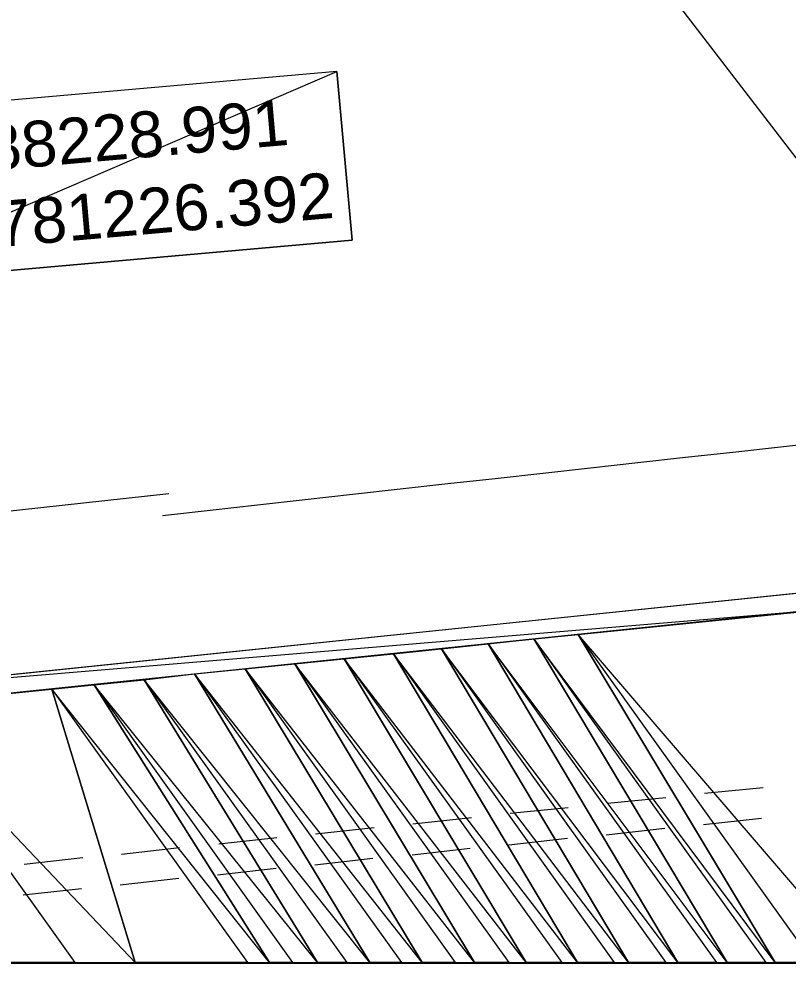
# Model space of a CAD drawing. Header units: inches. Extents: x -0.6 to 32.5, y 0.8 to 22.6.
# Drawn here: x 13.22 to 15.011, y 9.329 to 11.528 of the extents above; entities that cross this region are included whole.
import ezdxf

# ---------------------------------------------------------------- set-up
doc = ezdxf.new("R2010")
doc.units = ezdxf.units.IN
doc.header["$MEASUREMENT"] = 0
doc.layers.add('PDF_Geometry', color=7, linetype='Continuous', true_color=0xa5a5a5)
doc.layers.add('PDF_Text', color=7, linetype='Continuous')
doc.styles.add('PDF Arial', font='arial.ttf')

msp = doc.modelspace()

# ---------------------------------------------------------------- linework, layer by layer
at = {"layer": 'PDF_Geometry', "color": 7, "lineweight": 0}
msp.add_lwpolyline([(27.7256, 9.3289), (27.7256, 15.9222), (0.8839, 15.9222), (0.8839, 9.3289), (27.7256, 9.3289)], dxfattribs=at)
at = {"layer": 'PDF_Geometry', "color": 7, "lineweight": 9}
msp.add_lwpolyline([(14.6339, 11.7189), (15.0439, 11.1839), (15.1506, 11.1939)], dxfattribs=at)
at = {"layer": 'PDF_Geometry', "color": 41, "lineweight": 0}
for points in [[(12.7689, 11.3006), (12.8039, 10.9072), (13.9606, 11.4056), (12.7689, 11.3006)], [(12.8039, 10.9072), (13.9606, 11.4056), (13.9956, 11.0122), (12.8039, 10.9072)]]:
    msp.add_lwpolyline(points, dxfattribs=at)
at = {"layer": 'PDF_Geometry', "color": 160, "lineweight": 9}
msp.add_lwpolyline([(12.7689, 11.3006), (12.8039, 10.9072), (13.9956, 11.0122), (13.9606, 11.4056), (12.7689, 11.3006)], dxfattribs=at)
at = {"layer": 'PDF_Geometry', "lineweight": 0}
for points in [[(18.6972, 10.5689), (8.0472, 9.4672)], [(18.6889, 10.5256), (8.0272, 9.4222)], [(8.5322, 9.8939), (10.6889, 10.1072), (13.5689, 10.4222)], [(14.9522, 9.7372), (14.8156, 9.7239)], [(14.7256, 9.7139), (14.5906, 9.7006)], [(14.4989, 9.6906), (14.3639, 9.6772)], [(14.2739, 9.6672), (14.1372, 9.6522)], [(14.9489, 9.6656), (14.8139, 9.6506)], [(14.0472, 9.6439), (13.9106, 9.6289)], [(14.7239, 9.6422), (14.5872, 9.6272)], [(13.8206, 9.6206), (13.6856, 9.6056)], [(14.4972, 9.6189), (14.3606, 9.6039)], [(13.5939, 9.5972), (13.4589, 9.5822)], [(14.2706, 9.5956), (14.1356, 9.5806)], [(13.3689, 9.5739), (13.2322, 9.5589)], [(14.0439, 9.5722), (13.9089, 9.5572)], [(13.8189, 9.5489), (13.6822, 9.5339)], [(13.5922, 9.5256), (13.4556, 9.5106)], [(13.3656, 9.5022), (13.2306, 9.4872)]]:
    msp.add_lwpolyline(points, dxfattribs=at)
at = {"layer": 'PDF_Geometry', "color": 254, "lineweight": 0, "true_color": 0xdcdcdc}
for points in [[(12.9189, 9.9706), (15.0922, 10.1522), (15.0872, 10.1956), (12.9189, 9.9706)], [(12.9222, 9.9289), (12.9189, 9.9706), (15.0922, 10.1522), (12.9222, 9.9289)], [(15.1772, 9.3306), (14.5222, 10.0939), (15.0922, 10.1522), (15.1772, 9.3306)], [(14.9806, 9.3306), (14.4189, 10.0839), (14.5222, 10.0939), (14.9806, 9.3306)], [(15.0689, 9.3306), (15.1772, 9.3306), (14.5222, 10.0939), (15.0689, 9.3306)], [(14.9806, 9.3306), (14.5222, 10.0939), (15.0689, 9.3306), (14.9806, 9.3306)], [(14.7539, 9.3306), (14.2039, 10.0606), (14.3122, 10.0722), (14.7539, 9.3306)], [(14.8689, 9.3306), (14.3122, 10.0722), (14.4189, 10.0839), (14.8689, 9.3306)], [(14.8439, 9.3306), (14.8689, 9.3306), (14.3122, 10.0722), (14.8439, 9.3306)], [(14.7539, 9.3306), (14.3122, 10.0722), (14.8439, 9.3306), (14.7539, 9.3306)], [(14.9589, 9.3306), (14.9806, 9.3306), (14.4189, 10.0839), (14.9589, 9.3306)], [(14.8689, 9.3306), (14.4189, 10.0839), (14.9589, 9.3306), (14.8689, 9.3306)], [(14.6389, 9.3306), (14.0922, 10.0489), (14.2039, 10.0606), (14.6389, 9.3306)], [(14.7256, 9.3306), (14.7539, 9.3306), (14.2039, 10.0606), (14.7256, 9.3306)], [(14.6389, 9.3306), (14.2039, 10.0606), (14.7256, 9.3306), (14.6389, 9.3306)], [(14.4006, 9.3306), (13.8622, 10.0256), (13.9772, 10.0372), (14.4006, 9.3306)], [(14.5206, 9.3306), (13.9772, 10.0372), (14.0922, 10.0489), (14.5206, 9.3306)], [(14.4839, 9.3306), (14.5206, 9.3306), (13.9772, 10.0372), (14.4839, 9.3306)], [(14.4006, 9.3306), (13.9772, 10.0372), (14.4839, 9.3306), (14.4006, 9.3306)], [(14.6056, 9.3306), (14.6389, 9.3306), (14.0922, 10.0489), (14.6056, 9.3306)], [(14.5206, 9.3306), (14.0922, 10.0489), (14.6056, 9.3306), (14.5206, 9.3306)], [(14.1589, 9.3306), (13.6289, 10.0022), (13.7472, 10.0139), (14.1589, 9.3306)], [(14.2806, 9.3306), (13.7472, 10.0139), (13.8622, 10.0256), (14.2806, 9.3306)], [(14.2356, 9.3306), (14.2806, 9.3306), (13.7472, 10.0139), (14.2356, 9.3306)], [(14.1589, 9.3306), (13.7472, 10.0139), (14.2356, 9.3306), (14.1589, 9.3306)], [(14.3606, 9.3306), (14.4006, 9.3306), (13.8622, 10.0256), (14.3606, 9.3306)], [(14.2806, 9.3306), (13.8622, 10.0256), (14.3606, 9.3306), (14.2806, 9.3306)], [(13.9156, 9.3306), (13.3956, 9.9772), (13.5122, 9.9889), (13.9156, 9.3306)], [(14.0372, 9.3306), (13.5122, 9.9889), (13.6289, 10.0022), (14.0372, 9.3306)], [(13.9839, 9.3306), (14.0372, 9.3306), (13.5122, 9.9889), (13.9839, 9.3306)], [(13.9156, 9.3306), (13.5122, 9.9889), (13.9839, 9.3306), (13.9156, 9.3306)], [(14.1106, 9.3306), (14.1589, 9.3306), (13.6289, 10.0022), (14.1106, 9.3306)], [(14.0372, 9.3306), (13.6289, 10.0022), (14.1106, 9.3306), (14.0372, 9.3306)], [(13.4906, 9.3306), (12.9222, 9.9289), (13.2972, 9.9672), (13.4906, 9.3306)], [(13.8039, 9.3306), (13.2972, 9.9672), (13.3956, 9.9772), (13.8039, 9.3306)], [(13.7522, 9.3306), (13.8039, 9.3306), (13.2972, 9.9672), (13.7522, 9.3306)], [(13.4906, 9.3306), (13.2972, 9.9672), (13.7522, 9.3306), (13.4906, 9.3306)], [(13.8572, 9.3306), (13.9156, 9.3306), (13.3956, 9.9772), (13.8572, 9.3306)], [(13.8039, 9.3306), (13.3956, 9.9772), (13.8572, 9.3306), (13.8039, 9.3306)], [(12.9839, 9.3306), (12.9222, 9.9289), (13.3506, 9.3306), (12.9839, 9.3306)], [(13.3506, 9.3306), (13.4906, 9.3306), (12.9222, 9.9289), (13.3506, 9.3306)]]:
    msp.add_lwpolyline(points, dxfattribs=at)
at = {"layer": 'PDF_Geometry', "color": 9, "lineweight": 5, "true_color": 0xbababa}
msp.add_arc((34.8942, -113.4496), 126.972, 93.234996, 101.368949, dxfattribs=at)
msp.add_arc((34.8942, -113.4496), 126.972, 93.234996, 101.368949, dxfattribs=at)
at = {"layer": 'PDF_Geometry', "lineweight": 0}
msp.add_arc((156.3493, -1268.6874), 1287.0043, 95.7357658, 96.3701591, dxfattribs=at)

# ---------------------------------------------------------------- texts
at = {"layer": 'PDF_Text', "color": 160, "attachment_point": 7, "style": 'PDF Arial'}
for s, insert, char_height, rotation in [('\\W1.000895;E= 488228.991', (12.8375, 11.1448), 0.106885, 4.9823), ('\\W1.000948;N= 2781226.392', (12.852, 10.9663), 0.106886, 5.0101)]:
    msp.add_mtext(s, dxfattribs=dict(at, insert=insert, char_height=char_height, rotation=rotation))

doc.saveas('drawing.dxf')
